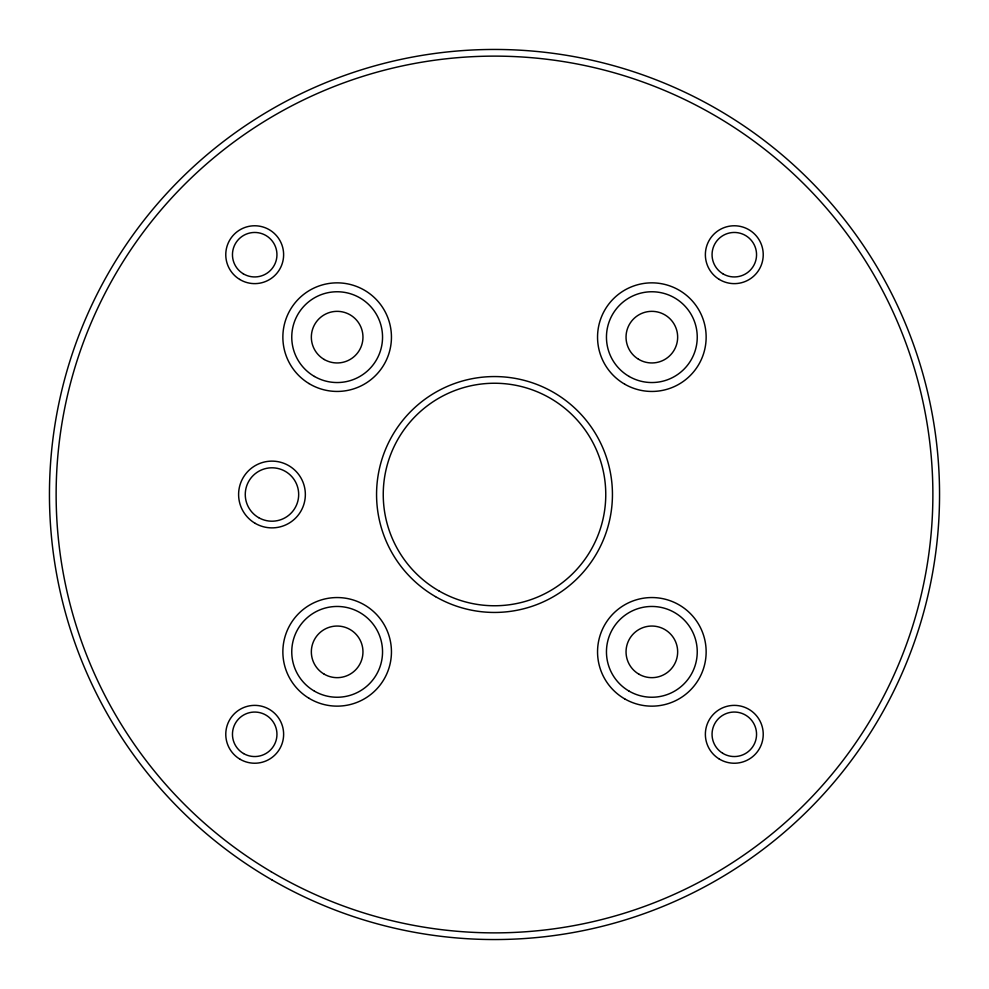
<?xml version="1.0" encoding="UTF-8"?>
<svg xmlns="http://www.w3.org/2000/svg" width="989" height="989" viewBox="0 0 989 989"><rect width="100%" height="100%" fill="white"/><g stroke="black" fill="none" stroke-linecap="round" stroke-linejoin="round"><path stroke-width="1.48" d="M258.623 517.63A26.703 26.703 0 0 0 298.678 494.5A26.703 26.703 0 0 0 258.623 471.37A26.703 26.703 0 0 0 258.623 517.63M255.286 523.404A33.379 33.379 0 0 0 305.354 494.5A33.379 33.379 0 0 0 255.286 465.596A33.379 33.379 0 0 0 255.286 523.404M438.869 590.853A111.263 111.263 0 0 0 605.763 494.5A111.263 111.263 0 0 0 438.869 398.147A111.263 111.263 0 0 0 438.869 590.853M435.531 596.639A117.938 117.938 0 0 0 612.438 494.5A117.938 117.938 0 0 0 435.531 392.361A117.938 117.938 0 0 0 435.531 596.639M638.943 674.201A25.813 25.813 0 0 0 677.663 651.85A25.813 25.813 0 0 0 638.943 629.499A25.813 25.813 0 0 0 638.943 674.201M324.244 674.201A25.813 25.813 0 0 0 362.963 651.85A25.813 25.813 0 0 0 324.244 629.499A25.813 25.813 0 0 0 324.244 674.201M324.244 359.502A25.813 25.813 0 0 0 362.963 337.15A25.813 25.813 0 0 0 324.244 314.799A25.813 25.813 0 0 0 324.244 359.502M638.437 359.205A25.813 25.813 0 0 0 677.65 337.743A25.813 25.813 0 0 0 639.463 314.502A25.813 25.813 0 0 0 638.437 359.205M271.975 879.926A445.05 445.05 0 0 0 939.55 494.5A445.05 445.05 0 0 0 271.975 109.074A445.05 445.05 0 0 0 271.975 879.926M271.023 871.63A438.374 438.374 0 0 0 932.85 499.47A438.374 438.374 0 0 0 279.627 112.4A438.374 438.374 0 0 0 271.023 871.63M243.578 753.569A22.253 22.253 0 0 0 276.957 734.295A22.253 22.253 0 0 0 243.578 715.035A22.253 22.253 0 0 0 243.578 753.569M240.24 759.354A28.928 28.928 0 0 0 283.633 734.295A28.928 28.928 0 0 0 240.24 709.249A28.928 28.928 0 0 0 240.24 759.354M719.263 759.02A28.928 28.928 0 0 0 763.224 734.963A28.928 28.928 0 0 0 720.412 708.928A28.928 28.928 0 0 0 719.263 759.02M722.736 753.309A22.253 22.253 0 0 0 756.548 734.815A22.253 22.253 0 0 0 723.614 714.775A22.253 22.253 0 0 0 722.736 753.309M722.736 273.706A22.253 22.253 0 0 0 756.548 255.211A22.253 22.253 0 0 0 723.614 235.184A22.253 22.253 0 0 0 722.736 273.706M719.263 279.417A28.928 28.928 0 0 0 763.224 255.36A28.928 28.928 0 0 0 720.412 229.324A28.928 28.928 0 0 0 719.263 279.417M239.672 279.417A28.928 28.928 0 0 0 283.62 255.36A28.928 28.928 0 0 0 240.809 229.324A28.928 28.928 0 0 0 239.672 279.417M243.133 273.706A22.253 22.253 0 0 0 276.945 255.211A22.253 22.253 0 0 0 244.023 235.184A22.253 22.253 0 0 0 243.133 273.706M629.152 691.163A45.395 45.395 0 0 0 697.245 651.85A45.395 45.395 0 0 0 629.152 612.537A45.395 45.395 0 0 0 629.152 691.163M624.702 698.877A54.296 54.296 0 0 0 706.146 651.85A54.296 54.296 0 0 0 624.702 604.823A54.296 54.296 0 0 0 624.702 698.877M314.453 691.163A45.395 45.395 0 0 0 382.545 651.85A45.395 45.395 0 0 0 314.453 612.537A45.395 45.395 0 0 0 314.453 691.163M308.939 698.234A54.296 54.296 0 0 0 391.434 653.086A54.296 54.296 0 0 0 311.09 604.217A54.296 54.296 0 0 0 308.939 698.234M314.453 376.463A45.395 45.395 0 0 0 382.545 337.15A45.395 45.395 0 0 0 314.453 297.837A45.395 45.395 0 0 0 314.453 376.463M308.939 383.534A54.296 54.296 0 0 0 391.434 338.399A54.296 54.296 0 0 0 311.09 289.517A54.296 54.296 0 0 0 308.939 383.534M629.152 376.463A45.395 45.395 0 0 0 697.245 337.15A45.395 45.395 0 0 0 629.152 297.837A45.395 45.395 0 0 0 629.152 376.463M624.702 384.177A54.296 54.296 0 0 0 706.146 337.15A54.296 54.296 0 0 0 624.702 290.123A54.296 54.296 0 0 0 624.702 384.177"/></g></svg>
